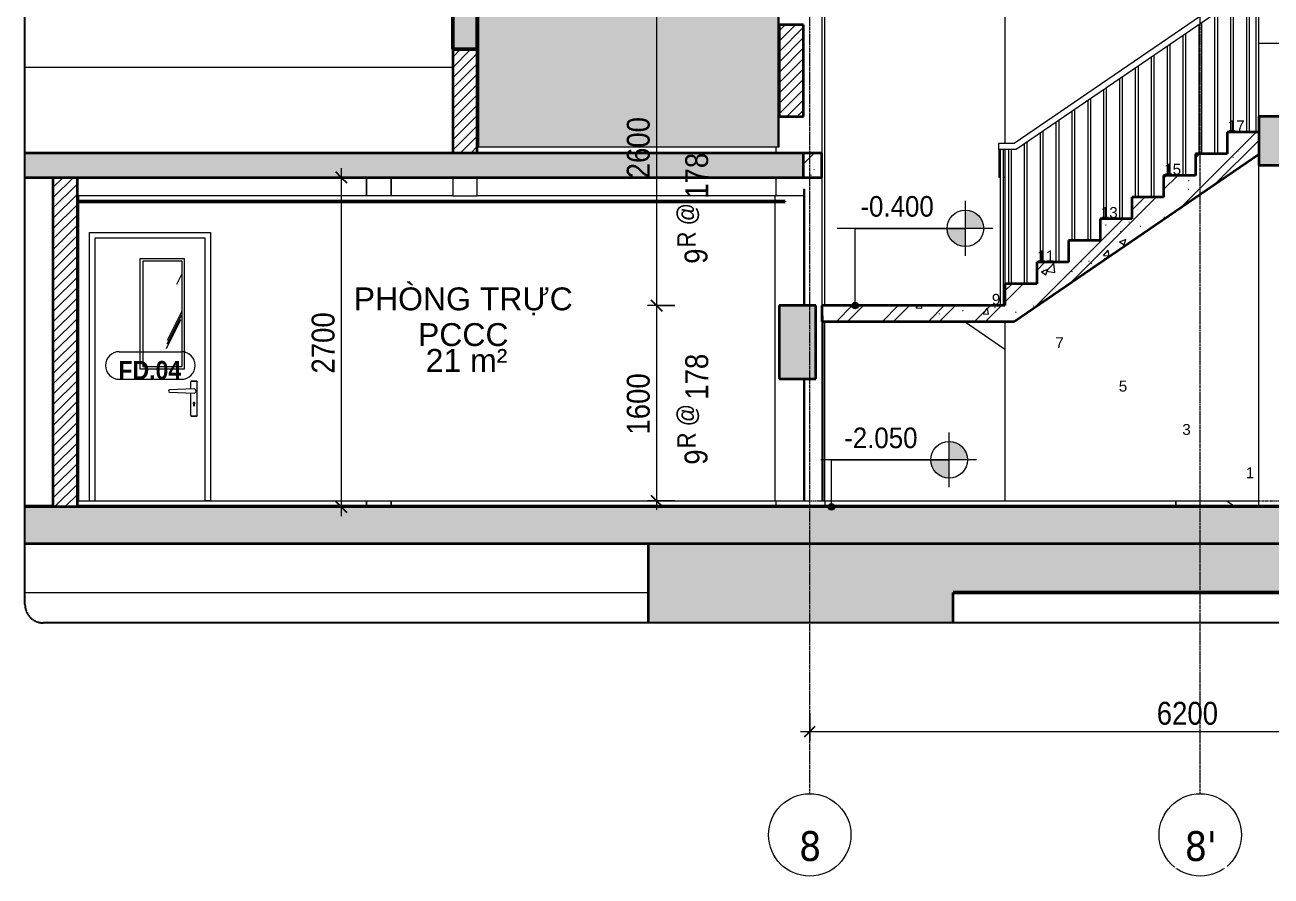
# Model space of a CAD drawing. Header units: millimetres. Extents: x 75584 to 159459, y -5075 to 34550.
# Drawn here: x 139713 to 149923, y -5075 to 1900 of the extents above; entities that cross this region are included whole.
import ezdxf

# ---------------------------------------------------------------- set-up
doc = ezdxf.new("R2010")
doc.units = ezdxf.units.MM
for name, pattern in [('Centre', [31.75, 6.35, -4.7625, 15.875, -4.7625]), ('Grid Line', [22.225, 12.7, -3.175, 3.175, -3.175]), ('Hidden', [7.14375, 4.7625, -2.38125])]:
    doc.linetypes.add(name, pattern=pattern)
for name, color, linetype, lineweight in [('0-3', 10, 'Continuous', 5), ('A-ANNO-DIMS', 211, 'Continuous', 9), ('A-ANNO-DIMS-75', 211, 'Continuous', 9), ('A-AREA-IDEN', 2, 'Continuous', 9), ('A-CLNG-2', 250, 'Continuous', 35), ('A-CLNG-PATT-2', 13, 'Continuous', 18), ('A-DETL-GENF', 92, 'Continuous', 18), ('A-DETL-GENF-2', 254, 'Continuous', 18), ('A-DETL-GENF-3', 92, 'Hidden', 25), ('A-DETL-MEDM', 33, 'Continuous', 35), ('A-DOOR', 31, 'Continuous', 18), ('A-DOOR-FRAM-1', 31, 'Continuous', 18), ('A-DOOR-IDEN', 31, 'Continuous', 9), ('A-FLOR-FNSH-2', 250, 'Continuous', 35), ('A-FLOR-HRAL', 11, 'Continuous', 18), ('A-FLOR-HRAL-4', 53, 'Continuous', 18), ('A-FLOR-LEVL-2', 51, 'Centre', 9), ('A-FLOR-PATT-1', 8, 'Continuous', 18), ('A-WALL', 113, 'Continuous', 18), ('A-WALL-2', 250, 'Continuous', 35), ('A-WALL-3', 71, 'Continuous', 35), ('A-WALL-FNSH-1', 7, 'Continuous', 18), ('A-WALL-FNSH-2', 254, 'Continuous', 18), ('A-WALL-PATT-1', 111, 'Continuous', 18), ('A-WALL-PATT-4', 111, 'Continuous', 5), ('G-ANNO-DIMS', 111, 'Continuous', 9), ('S-BEAM-1', 253, 'Continuous', 5), ('S-BEAM-2', 7, 'Continuous', 18), ('S-BEAM-3', 254, 'Continuous', 18), ('S-BEAM-4', 191, 'Continuous', 50), ('S-BEAM-5', 10, 'Continuous', 50), ('S-COLS', 52, 'Continuous', 18), ('S-COLS-4', 254, 'Continuous', 18), ('S-COLS-6', 7, 'Continuous', 18), ('S-FNDN-1', 253, 'Continuous', 5), ('S-FNDN-2', 250, 'Continuous', 35), ('S-GRID-1', 1, 'Grid Line', 9), ('S-GRID-IDEN', 1, 'Continuous', 9), ('S-STRS', 31, 'Continuous', 18), ('S-STRS-1', 8, 'Continuous', 18), ('S-STRS-2', 31, 'Continuous', 35), ('S-STRS-ANNO', 31, 'Continuous', 18), ('S-STRS-IDEN-1', 31, 'Continuous', 9)]:
    doc.layers.add(name, color=color, linetype=linetype, lineweight=lineweight)
doc.styles.add('Arial_2', font='arial.ttf', dxfattribs={"height": 89.295})
doc.styles.add('Arial_5', font='arial.ttf', dxfattribs={"width": 0.9, "height": 168.75})
doc.styles.add('Arial_6', font='arial.ttf', dxfattribs={"height": 187.5})
doc.styles.add('Arial_B_3', font='arialbd.ttf', dxfattribs={"width": 0.9, "height": 150})
doc.styles.add('Tahoma_B_2', font='tahomabd.ttf', dxfattribs={"height": 243.75})
doc.styles.add('UTM Avo_1', font='', dxfattribs={"width": 0.9, "height": 187.5})
doc.styles.add('UTM Avo_2', font='', dxfattribs={"width": 0.9, "height": 150})
doc.styles.add('UTM Avo_3', font='', dxfattribs={"width": 0.9, "height": 187.5})
doc.styles.get('UTM Avo_1').set_extended_font_data('UTM Avo')
doc.styles.get('UTM Avo_2').set_extended_font_data('UTM Avo')
doc.styles.get('UTM Avo_3').set_extended_font_data('UTM Avo')
doc.dimstyles.new('1_Dim_chi_tiet_2_5_2', dxfattribs={"dimscale": 304.8, "dimtxt": 187.368928, "dimasz": 0.295276, "dimexe": 0.246063, "dimexo": 0.0625, "dimgap": 0.024606, "dimtad": 1, "dimdec": 0, "dimrnd": 5, "dimzin": 0, "dimdsep": 46, "dimtxsty": 'UTM Avo_1', "dimblk1": 'OBLIQUE', "dimblk2": 'OBLIQUE', "dimsah": 1, "dimcen": 0.09, "dimdle": 0.246063, "dimazin": 0, "dimtfac": 1, "dimtdec": 4, "dimtix": 1, "dimtmove": 0, "dimatfit": 3, "dimfxl": 0.492126, "dimfxlon": 1, "dimtvp": 1, "dimtolj": 1, "dimtzin": 0, "dimarcsym": 2})
pattern_1 = [(50, (80625.07, 15725), (546.553, -47.817), [57.15, -628.65]), (355, (80625.07, 15725), (-105.728, 573.17), [45.72, -502.92]), (100.451, (80670.6, 15721), (440.828, 525.35), [48.57, -534.27]), (46.184, (80625.1, 15877.4), (813.237, -126.128), [85.725, -942.975]), (96.636, (80692.8, 15866.9), (712.207, 742.283), [72.855, -801.405]), (351.184, (80625.1, 15877.4), (712.215, 742.276), [68.58, -754.38]), (21, (80701.27, 15839.3), (454.843, -306.796), [57.15, -628.65]), (326, (80701.27, 15839.3), (185.406, 552.564), [45.72, -502.92]), (71.451, (80739.17, 15813.73), (640.251, 245.764), [48.57, -534.27]), (37.5, (80625.07, 15725), (9.2664, 253.665), [5.029, -491.795, 5.029, -505.511, -504.825]), (37.5, (80625.07, 15725), (9.2664, 253.665), [-1007.364, 5.029, -499.796]), (7.5, (80625.07, 15725), (200.4594, 300.5414), [5.029, -286.055, 5.029, -480.365, -192.405]), (7.5, (80625.07, 15725), (200.4594, 300.5414), [-776.478, 5.029, -187.376]), (327.5, (80455.14, 15725), (406.7728, -17.1864), [5.029, -185.471, 5.029, -589.331, -788.67]), (327.5, (80455.14, 15725), (406.7728, -17.1864), [-784.86, 5.029, -783.641]), (317.5, (80378.94, 15725), (444.388, 76.28), [5.029, -242.621, 5.029, -389.687, -560.07]), (317.5, (80378.94, 15725), (444.388, 76.28), [-642.366, 5.029, -555.041]), (45, (80625.07, 15725), (-188.5854, 188.5854), []), (45, (80625.07, 16010.75), (-188.5854, 188.5854), [])]
pattern_2 = [(50, (149415.25, 15725), (546.553, -47.817), [57.15, -628.65]), (355, (149415.25, 15725), (-105.728, 573.17), [45.72, -502.92]), (100.451, (149460.8, 15721), (440.828, 525.35), [48.57, -534.27]), (46.184, (149415.25, 15877.4), (813.237, -126.128), [85.725, -942.975]), (96.636, (149483, 15866.9), (712.207, 742.283), [72.855, -801.405]), (351.184, (149415.25, 15877.4), (712.215, 742.276), [68.58, -754.38]), (21, (149491.45, 15839.3), (454.843, -306.796), [57.15, -628.65]), (326, (149491.45, 15839.3), (185.406, 552.564), [45.72, -502.92]), (71.451, (149529.35, 15813.73), (640.251, 245.764), [48.57, -534.27]), (37.5, (149415.25, 15725), (9.2664, 253.665), [5.029, -491.795, 5.029, -505.511, -504.825]), (37.5, (149415.25, 15725), (9.2664, 253.665), [-1007.364, 5.029, -499.796]), (7.5, (149415.25, 15725), (200.4594, 300.5414), [5.029, -286.055, 5.029, -480.365, -192.405]), (7.5, (149415.25, 15725), (200.4594, 300.5414), [-776.478, 5.029, -187.376]), (327.5, (149245.32, 15725), (406.7728, -17.1864), [5.029, -185.471, 5.029, -589.331, -788.67]), (327.5, (149245.32, 15725), (406.7728, -17.1864), [-784.86, 5.029, -783.641]), (317.5, (149169.12, 15725), (444.388, 76.2803), [5.029, -242.621, 5.029, -389.687, -560.07]), (317.5, (149169.12, 15725), (444.388, 76.2803), [-642.366, 5.029, -555.041]), (45, (149415.25, 15725), (-188.5854, 188.5854), []), (45, (149415.25, 16010.75), (-188.5854, 188.5854), [])]
pattern_3 = [(45, (149415.25, 15725), (-42.4264, 42.4264), [])]
pattern_4 = [(50, (149415.25, 15725), (273.276, -23.909), [28.575, -314.325]), (355, (149415.25, 15725), (-52.8646, 286.585), [22.86, -251.46]), (100.451, (149438.02, 15723), (220.414, 262.6745), [24.285, -267.135]), (46.184, (149415.25, 15801.2), (406.6187, -63.0646), [42.862, -471.487]), (96.636, (149449.13, 15795.94), (356.104, 371.141), [36.428, -400.703]), (351.184, (149415.25, 15801.2), (356.1075, 371.138), [34.29, -377.19]), (21, (149453.35, 15782.15), (227.4212, -153.3982), [28.575, -314.325]), (326, (149453.35, 15782.15), (92.7027, 276.282), [22.86, -251.46]), (71.451, (149472.3, 15769.37), (320.1254, 122.8816), [24.285, -267.135]), (37.5, (149415.25, 15725), (4.6325, 126.8326), [2.515, -245.897, 2.515, -252.755, -252.412]), (37.5, (149415.25, 15725), (4.6325, 126.8326), [-503.682, 2.515, -249.898]), (7.5, (149415.25, 15725), (100.2292, 150.2711), [2.515, -143.027, 2.515, -240.182, -96.202]), (7.5, (149415.25, 15725), (100.2292, 150.2711), [-388.239, 2.515, -93.688]), (327.5, (149330.28, 15725), (203.38684, -8.5935), [2.515, -92.735, 2.515, -294.665, -394.335]), (327.5, (149330.28, 15725), (203.38684, -8.5935), [-392.43, 2.515, -391.82]), (317.5, (149292.18, 15725), (222.1944, 38.1398), [2.515, -121.31, 2.515, -194.843, -280.035]), (317.5, (149292.18, 15725), (222.1944, 38.1398), [-321.183, 2.515, -277.52]), (45, (149415.25, 15725), (-94.2927, 94.2927), []), (45, (149415.25, 15867.88), (-94.2927, 94.2927), [])]

# ---------------------------------------------------------------- blocks, each defined once
blk = doc.blocks.new('NCV_TKTC_KET CAU_rvt-6-TKCS_THANG BỘ TB3 - MẶT CẮT')
at = {"layer": 'A-FLOR-PATT-1'}
h = blk.add_hatch(dxfattribs=at)
h.set_pattern_fill('FP_13', color=256, style=0, pattern_type=2)
h.set_pattern_definition(pattern_1)
h.paths.add_polyline_path([(77453, 650), (77453, 850), (77303, 850), (77303, 650)])
h = blk.add_hatch(dxfattribs=at)
h.set_pattern_fill('FP_13', color=256, style=0, pattern_type=2)
h.set_pattern_definition(pattern_1)
h.paths.add_polyline_path([(77453, 650), (77453, 850), (77303, 850), (77303, 650)])
at = {"layer": 'S-BEAM-1'}
for points in [[(74628, 1700), (74628, 2100), (74428, 2100), (74428, 1700)], [(81245, -2750), (82303, -2750), (82303, -2350), (78528, -2350), (78528, -2750)]]:
    blk.add_hatch(color=256, dxfattribs=at).paths.add_polyline_path(points)
at = {"layer": 'S-FNDN-1'}
blk.add_hatch(color=256, dxfattribs=at).paths.add_polyline_path([(78456, -3000), (78528, -3000), (78528, -2350), (76028, -2350), (76028, -3000), (78302, -3000)])
at = {"layer": 'A-FLOR-FNSH-2'}
for p, q in [((77453, 850), (77303, 850)), ((77453, 650), (77453, 850)), ((77303, 650), (77453, 650))]:
    blk.add_line(p, q, dxfattribs=at)
at = {"layer": 'S-BEAM-2'}
for p, q in [((81033, 1750), (83353, 1750)), ((70923, -2750), (76028, -2750))]:
    blk.add_line(p, q, dxfattribs=at)
at = {"layer": 'S-BEAM-3'}
for p, q in [((74428, 1550), (70923, 1550)), ((74638, 1550), (74628, 1550))]:
    blk.add_line(p, q, dxfattribs=at)
at = {"layer": 'S-BEAM-4'}
for p, q in [((74428, 2100), (74428, 1700)), ((74628, 1700), (74628, 2100)), ((74428, 1700), (74628, 1700))]:
    blk.add_line(p, q, dxfattribs=at)
at = {"layer": 'S-BEAM-5'}
blk.add_line((78528, -2750), (82303, -2750), dxfattribs=at)
at = {"layer": 'S-COLS-4'}
blk.add_line((77078, 850), (77078, 900), dxfattribs=at)
at = {"layer": 'S-COLS-6'}
for p, q in [((77078, 500), (77078, 650)), ((77078, -2045), (77078, -2000)), ((77478, -2045), (77478, -2000))]:
    blk.add_line(p, q, dxfattribs=at)
at = {"layer": 'S-FNDN-2'}
for p, q in [((76028, -2350), (76028, -3000)), ((78528, -3000), (78528, -2750))]:
    blk.add_line(p, q, dxfattribs=at)
blk = doc.blocks.new('Railing - 25mm-1530900-TKCS_THANG BỘ TB3 - MẶT CẮT')
at = {"layer": 'A-FLOR-HRAL'}
for p, q in [((80930, 2169), (80930, 1022)), ((80955, 1022), (80955, 2186))]:
    blk.add_line(p, q, dxfattribs=at)
blk = doc.blocks.new('Railing - 25mm-1530902-TKCS_THANG BỘ TB3 - MẶT CẮT')
at = {"layer": 'A-FLOR-HRAL'}
for p, q in [((80800, 2080), (80800, 1022)), ((80825, 1022), (80825, 2097))]:
    blk.add_line(p, q, dxfattribs=at)
blk = doc.blocks.new('Railing - 25mm-1530898-TKCS_THANG BỘ TB3 - MẶT CẮT')
at = {"layer": 'A-FLOR-HRAL'}
for p, q in [((78980, 879), (78980, -222)), ((79005, -222), (79005, 879))]:
    blk.add_line(p, q, dxfattribs=at)
blk = doc.blocks.new('Railing - 25mm-1530890-TKCS_THANG BỘ TB3 - MẶT CẮT')
at = {"layer": 'A-FLOR-HRAL'}
for p, q in [((78915, -400), (78915, 879)), ((78940, -400), (78940, 879))]:
    blk.add_line(p, q, dxfattribs=at)
blk = doc.blocks.new('Railing - 25mm-1530887-TKCS_THANG BỘ TB3 - MẶT CẮT')
at = {"layer": 'A-FLOR-HRAL'}
for p, q in [((81008, 2222), (81008, 1022)), ((81033, 1150), (81033, 2239))]:
    blk.add_line(p, q, dxfattribs=at)
blk = doc.blocks.new('Railing - Railing-702120-TKCS_THANG BỘ TB3 - MẶT CẮT')
for name, p in [('Railing - 25mm-1530900-TKCS_THANG BỘ TB3 - MẶT CẮT', (0, 0)), ('Railing - 25mm-1530887-TKCS_THANG BỘ TB3 - MẶT CẮT', (0, 0)), ('Railing - 25mm-1530902-TKCS_THANG BỘ TB3 - MẶT CẮT', (0, 0)), ('Railing - 25mm-1530900-TKCS_THANG BỘ TB3 - MẶT CẮT', (-260, -178)), ('Railing - 25mm-1530902-TKCS_THANG BỘ TB3 - MẶT CẮT', (-260, -178)), ('Railing - 25mm-1530902-TKCS_THANG BỘ TB3 - MẶT CẮT', (-520, -356)), ('Railing - 25mm-1530900-TKCS_THANG BỘ TB3 - MẶT CẮT', (-520, -356)), ('Railing - 25mm-1530900-TKCS_THANG BỘ TB3 - MẶT CẮT', (-780, -533)), ('Railing - 25mm-1530902-TKCS_THANG BỘ TB3 - MẶT CẮT', (-780, -533)), ('Railing - 25mm-1530900-TKCS_THANG BỘ TB3 - MẶT CẮT', (-1040, -711)), ('Railing - 25mm-1530902-TKCS_THANG BỘ TB3 - MẶT CẮT', (-1040, -711)), ('Railing - 25mm-1530900-TKCS_THANG BỘ TB3 - MẶT CẮT', (-1300, -889)), ('Railing - 25mm-1530902-TKCS_THANG BỘ TB3 - MẶT CẮT', (-1300, -889)), ('Railing - 25mm-1530902-TKCS_THANG BỘ TB3 - MẶT CẮT', (-1560, -1067)), ('Railing - 25mm-1530900-TKCS_THANG BỘ TB3 - MẶT CẮT', (-1560, -1067)), ('Railing - 25mm-1530900-TKCS_THANG BỘ TB3 - MẶT CẮT', (-1820, -1244)), ('Railing - 25mm-1530890-TKCS_THANG BỘ TB3 - MẶT CẮT', (0, 0)), ('Railing - 25mm-1530898-TKCS_THANG BỘ TB3 - MẶT CẮT', (0, 0))]:
    blk.add_blockref(name, p)
blk = doc.blocks.new('Top Rail Type - Top Rail_Internal_-702148-TKCS_THANG BỘ TB3 - MẶT CẮT')
at = {"layer": 'A-FLOR-HRAL'}
for p, q in [((81033, 2300), (79027, 929)), ((81033, 2300), (81033, 2239)), ((81033, 2239), (79043, 879)), ((78902, 879), (78902, 929)), ((79027, 929), (78902, 929)), ((78902, 879), (78902, 650)), ((79043, 879), (78902, 879)), ((78952, 879), (78952, 650)), ((78915, 650), (78902, 650)), ((78952, 650), (78940, 650))]:
    blk.add_line(p, q, dxfattribs=at)
blk = doc.blocks.new('FD_04 - FD_04-900x2200mm-2435752-TKCS_THANG BỘ TB3 - MẶT CẮT')
at = {"layer": 'A-DOOR'}
h = blk.add_hatch(dxfattribs=at)
h.set_pattern_fill('FP_12', color=256, style=0, pattern_type=2)
h.set_pattern_definition([(63.435, (81520.2, 15777.17), (-0.0007, 762.0005), [266.23, -1437.652]), (63.435, (80758.2, 15777.17), (-0.0007, 762.0005), [266.23, -1437.652]), (63.435, (81884.97, 15924.4), (-0.0007, 762.0005), [266.23, -1437.652]), (63.435, (81122.97, 15924.4), (-0.0007, 762.0005), [266.23, -1437.652]), (63.435, (81829.76, 15872.4), (-0.0007, 762.0005), [266.23, -1437.652]), (63.435, (81067.76, 15872.4), (-0.0007, 762.0005), [266.23, -1437.652]), (63.435, (81773.5, 16170.03), (-0.0007, 762.0005), [129.4, -1574.482]), (63.435, (81011.5, 16170.03), (-0.0007, 762.0005), [129.4, -1574.482]), (63.435, (81736.68, 16123.98), (-0.0007, 762.0005), [266.23, -1437.652]), (63.435, (80974.68, 16123.98), (-0.0007, 762.0005), [266.23, -1437.652]), (63.435, (81743.17, 16157.04), (-0.0007, 762.0005), [266.23, -1437.652]), (63.435, (80981.17, 16157.04), (-0.0007, 762.0005), [266.23, -1437.652]), (63.435, (81435.74, 16011.97), (-0.0007, 762.0005), [266.23, -1437.652]), (63.435, (80673.74, 16011.97), (-0.0007, 762.0005), [266.23, -1437.652]), (63.435, (81442.24, 16050.94), (-0.0007, 762.0005), [266.23, -1437.652]), (63.435, (80680.24, 16050.94), (-0.0007, 762.0005), [266.23, -1437.652]), (63.435, (81444, 16079.04), (-0.0007, 762.0005), [266.23, -1437.652]), (63.435, (80682, 16079.04), (-0.0007, 762.0005), [266.23, -1437.652])])
h.paths.add_polyline_path([(71888, -900), (72208, -900), (72208, -35), (71888, -35), (71888, -580)])
for p, q in [((71868, -15), (72228, -15)), ((71868, -920), (71868, -15)), ((71888, -35), (71888, -900)), ((72208, -35), (71888, -35)), ((72208, -35), (72208, -900)), ((72228, -15), (72228, -920)), ((71888, -900), (72208, -900)), ((72228, -920), (71868, -920)), ((72328, -1020), (72288, -1020)), ((72288, -1020), (72328, -1020)), ((72308, -1083), (72107, -1090)), ((72107, -1110), (72308, -1118)), ((72280, -1028), (72280, -1084)), ((72280, -1116), (72280, -1297)), ((72335, -1298), (72335, -1028)), ((72304, -1205), (72304, -1219)), ((72307, -1203), (72307, -1197)), ((72308, -1197), (72308, -1203)), ((72311, -1219), (72311, -1205)), ((72288, -1305), (72328, -1305)), ((72328, -1305), (72288, -1305))]:
    blk.add_line(p, q, dxfattribs=at)
at = {"layer": 'A-DOOR', "flags": 128}
for points in [[(72288, -1020), (72287, -1020), (72287, -1020), (72287, -1020), (72286, -1020), (72286, -1020), (72286, -1020), (72285, -1020), (72285, -1020), (72285, -1020), (72285, -1021), (72284, -1021), (72284, -1021), (72284, -1021), (72284, -1021), (72283, -1021), (72283, -1021), (72283, -1022), (72283, -1022), (72282, -1022), (72282, -1022), (72282, -1022), (72282, -1023), (72282, -1023), (72281, -1023), (72281, -1023), (72281, -1024), (72281, -1024), (72281, -1024), (72281, -1025), (72281, -1025), (72280, -1025), (72280, -1025), (72280, -1026), (72280, -1026), (72280, -1026), (72280, -1027), (72280, -1027), (72280, -1027), (72280, -1027), (72280, -1028)], [(72335, -1028), (72335, -1027), (72335, -1027), (72335, -1027), (72335, -1026), (72335, -1026), (72335, -1026), (72335, -1025), (72335, -1025), (72335, -1025), (72334, -1025), (72334, -1024), (72334, -1024), (72334, -1024), (72334, -1024), (72334, -1023), (72334, -1023), (72333, -1023), (72333, -1023), (72333, -1022), (72333, -1022), (72333, -1022), (72332, -1022), (72332, -1022), (72332, -1021), (72332, -1021), (72331, -1021), (72331, -1021), (72331, -1021), (72331, -1021), (72330, -1021), (72330, -1020), (72330, -1020), (72329, -1020), (72329, -1020), (72329, -1020), (72329, -1020), (72328, -1020), (72328, -1020), (72328, -1020), (72328, -1020)], [(72280, -1297), (72280, -1298), (72280, -1298), (72280, -1298), (72280, -1299), (72280, -1299), (72280, -1299), (72280, -1300), (72280, -1300), (72281, -1300), (72281, -1300), (72281, -1301), (72281, -1301), (72281, -1301), (72281, -1301), (72281, -1302), (72282, -1302), (72282, -1302), (72282, -1302), (72282, -1303), (72282, -1303), (72283, -1303), (72283, -1303), (72283, -1303), (72283, -1304), (72284, -1304), (72284, -1304), (72284, -1304), (72284, -1304), (72285, -1304), (72285, -1304), (72285, -1305), (72285, -1305), (72286, -1305), (72286, -1305), (72286, -1305), (72287, -1305), (72287, -1305), (72287, -1305), (72288, -1305), (72288, -1305)], [(72328, -1305), (72328, -1305), (72328, -1305), (72328, -1305), (72329, -1305), (72329, -1305), (72329, -1305), (72330, -1305), (72330, -1305), (72330, -1305), (72330, -1304), (72331, -1304), (72331, -1304), (72331, -1304), (72332, -1304), (72332, -1304), (72332, -1304), (72332, -1303), (72333, -1303), (72333, -1303), (72333, -1303), (72333, -1303), (72333, -1302), (72334, -1302), (72334, -1302), (72334, -1302), (72334, -1301), (72334, -1301), (72334, -1301), (72334, -1300), (72335, -1300), (72335, -1300), (72335, -1300), (72335, -1299), (72335, -1299), (72335, -1299), (72335, -1298), (72335, -1298), (72335, -1298), (72335, -1298), (72335, -1298)]]:
    blk.add_lwpolyline(points, dxfattribs=at)
at = {"layer": 'A-DOOR'}
for centre, radius, start, end in [((72288, -1028), 7.5, 90, 180), ((72328, -1028), 7.5, 0, 90), ((72108, -1100), 10, 92.1456, 180), ((72108, -1100), 10, 180, 267.8544), ((72308, -1100), 17.5, 0, 90), ((72308, -1100), 17.5, 270, 360), ((72308, -1200), 6, 305.6853, 234.3147), ((72308, -1219), 3.5, 180, 0), ((72308, -1197), 0.7, 0, 180), ((72308, -1197), 0.7, 120, 150), ((72308, -1203), 0.7, 180, 0), ((72308, -1203), 0.7, 195, 255), ((72308, -1197), 0.7, 30, 60), ((72308, -1203), 0.7, 285, 345), ((72288, -1297), 7.52, 180, 270), ((72328, -1298), 7.5, 270, 0)]:
    blk.add_arc(centre, radius, start, end, dxfattribs=at)
at = {"layer": 'A-DOOR-FRAM-1'}
for p, q in [((71498, -2000), (71498, 155)), ((71498, 155), (72398, 155)), ((72398, -2000), (72398, 155)), ((71453, -2000), (71498, -2000)), ((72443, -2000), (72398, -2000))]:
    blk.add_line(p, q, dxfattribs=at)
blk = doc.blocks.new('BORDER VIEW - BORDER VIEW-3524950-TKCS_THANG BỘ TB3 - MẶT CẮT')
at = {"layer": 'A-DETL-GENF-3'}
for p, q in [((70923, -2850), (70923, 33992)), ((84365, -3000), (71073, -3000))]:
    blk.add_line(p, q, dxfattribs=at)
blk.add_arc((71073, -2850), 150, 180, 270, dxfattribs=at)
blk = doc.blocks.new('Grid - M_Grid Head - Circle-353313-TKCS_THANG BỘ TB3 - MẶT CẮT')
at = {"layer": 'S-GRID-IDEN'}
blk.add_circle((77352.564287, -4737.5), 337.5, dxfattribs=at)
blk = doc.blocks.new('DIMBLOCK165-TKCS_THANG BỘ TB3 - MẶT CẮT')
at = {"layer": 'A-ANNO-DIMS-75'}
for p, q in [((145038, 2200), (144813, 2200)), ((144888, 2200), (144888, -400)), ((144888, 2200), (145038, 2200)), ((145038, -400), (144813, -400)), ((144888, -400), (145038, -400))]:
    blk.add_line(p, q, dxfattribs=at)
at = {"layer": 'A-ANNO-DIMS-75', "lineweight": 25}
for p, q in [((144888, 2200), (144843, 2245)), ((144888, 2200), (144933, 2155)), ((144888, -400), (144843, -355)), ((144888, -400), (144933, -445))]:
    blk.add_line(p, q, dxfattribs=at)
at = {"layer": 'A-ANNO-DIMS-75', "color": 0, "insert": (144644, 643), "char_height": 187.5, "width": 616.24, "attachment_point": 1, "rotation": 90, "line_spacing_factor": 1.110334, "style": 'UTM Avo_1'}
blk.add_mtext('2600', dxfattribs=at)
blk = doc.blocks.new('_Oblique')
at = {"color": 0, "linetype": 'ByBlock', "lineweight": -2}
blk.add_line((-0.5, -0.5), (0.5, 0.5), dxfattribs=at)
blk = doc.blocks.new('DIMBLOCK166-TKCS_THANG BỘ TB3 - MẶT CẮT')
at = {"layer": 'A-ANNO-DIMS-75'}
for p, q in [((145038, -400), (144813, -400)), ((144888, -400), (144888, -2075)), ((144888, -400), (145038, -400)), ((145038, -2000), (144813, -2000)), ((144888, -2000), (145038, -2000))]:
    blk.add_line(p, q, dxfattribs=at)
at = {"layer": 'A-ANNO-DIMS-75', "lineweight": 25}
for p, q in [((144888, -400), (144843, -355)), ((144888, -400), (144933, -445)), ((144888, -2000), (144843, -1955)), ((144888, -2000), (144933, -2045))]:
    blk.add_line(p, q, dxfattribs=at)
at = {"layer": 'A-ANNO-DIMS-75', "color": 0, "insert": (144644, -1457), "char_height": 187.5, "width": 616.24, "attachment_point": 1, "rotation": 90, "line_spacing_factor": 1.110334, "style": 'UTM Avo_1'}
blk.add_mtext('1600', dxfattribs=at)
blk = doc.blocks.new('M_Stair Run Tag - Standard-143073-TKCS_THANG BỘ TB3 - MẶT CẮT')
at = {"layer": 'S-STRS-IDEN-1', "insert": (76267, -1388), "char_height": 150, "width": 705.37, "attachment_point": 2, "rotation": 90, "line_spacing_factor": 1.107334, "style": 'UTM Avo_2'}
blk.add_mtext('\\pt857.25,1714.5,2571.75,3429,4286.25,5143.5,6000.75,6858,7715.25,8572.5,9429.75,10287,11144.25,12001.5,12858.75,13716,14573.25,15430.5,16287.75,17145,18002.25,18859.5,19716.75,20574,21431.25,22288.5,23145.75,24003,24860.25,25717.5,26574.75,27432;R @', dxfattribs=at)
blk = doc.blocks.new('Spot Elevations - M_Spot Elevation - Target Filled-350595-TKCS_THANG BỘ TB3 - MẶT CẮT')
at = {"layer": 'G-ANNO-DIMS'}
h = blk.add_hatch(color=256, dxfattribs=at)
edge = h.paths.add_edge_path()
edge.add_line((78628, 233), (78778, 233))
edge.add_arc((78628, 233), 150, 0, 90)
edge.add_line((78628, 383), (78628, 233))
h = blk.add_hatch(color=256, dxfattribs=at)
edge = h.paths.add_edge_path()
edge.add_line((78628, 233), (78478, 233))
edge.add_arc((78628, 233), 150, 180, 270)
edge.add_line((78628, 83), (78628, 233))
for p, q in [((78628, 8), (78628, 458)), ((78853, 233), (77578, 233))]:
    blk.add_line(p, q, dxfattribs=at)
blk.add_circle((78628, 233), 150, dxfattribs=at)
blk = doc.blocks.new('DIMBLOCK179-TKCS_THANG BỘ TB3 - MẶT CẮT')
at = {"layer": 'A-ANNO-DIMS-75'}
for p, q in [((146143, -3741), (146143, -3966)), ((146143, -3891), (146143, -3741)), ((152343, -3741), (152343, -3966)), ((152343, -3891), (152343, -3741)), ((146068, -3891), (152418, -3891))]:
    blk.add_line(p, q, dxfattribs=at)
at = {"layer": 'A-ANNO-DIMS-75', "lineweight": 25}
for p, q in [((146143, -3891), (146188, -3846)), ((152343, -3891), (152388, -3846)), ((146143, -3891), (146098, -3936)), ((152343, -3891), (152298, -3936))]:
    blk.add_line(p, q, dxfattribs=at)
at = {"layer": 'A-ANNO-DIMS-75', "color": 0, "insert": (148986, -3647), "char_height": 187.5, "width": 616.24, "attachment_point": 1, "line_spacing_factor": 1.110334, "style": 'UTM Avo_1'}
blk.add_mtext('6200', dxfattribs=at)
blk = doc.blocks.new('STN_Door Tag - STN_Door Tag-1788670-TKCS_THANG BỘ TB3 - MẶT CẮT')
at = {"layer": 'A-DOOR-IDEN'}
for p, q in [((82430, 3422), (82940, 3422)), ((82430, 3196), (82940, 3196))]:
    blk.add_line(p, q, dxfattribs=at)
for centre, start, end in [((82430, 3309), 90, 270), ((82940, 3309), 270, 90)]:
    blk.add_arc(centre, 113, start, end, dxfattribs=at)
blk = doc.blocks.new('DIMBLOCK180-TKCS_THANG BỘ TB3 - MẶT CẮT')
at = {"layer": 'A-ANNO-DIMS-75'}
for p, q in [((142305, 725), (142305, -2125)), ((142455, 650), (142230, 650)), ((142305, 650), (142455, 650)), ((142455, -2050), (142230, -2050)), ((142305, -2050), (142455, -2050))]:
    blk.add_line(p, q, dxfattribs=at)
at = {"layer": 'A-ANNO-DIMS-75', "lineweight": 25}
for p, q in [((142305, 650), (142260, 695)), ((142305, 650), (142350, 605)), ((142305, -2050), (142260, -2005)), ((142305, -2050), (142350, -2095))]:
    blk.add_line(p, q, dxfattribs=at)
at = {"layer": 'A-ANNO-DIMS-75', "color": 0, "insert": (142062, -957), "char_height": 187.5, "width": 616.24, "attachment_point": 1, "rotation": 90, "line_spacing_factor": 1.110334, "style": 'UTM Avo_1'}
blk.add_mtext('2700', dxfattribs=at)

msp = doc.modelspace()

# ---------------------------------------------------------------- hatches: boundary and pattern name
at = {"layer": 'A-CLNG-PATT-2'}
h = msp.add_hatch(dxfattribs=at)
h.set_pattern_fill('FP_15', color=256, style=0, pattern_type=2)
h.set_pattern_definition([(0, (149415.25, 15725), (609.6, 152.4), [25.146, -432.054, 25.146, -432.054, -2438.4]), (0, (149415.25, 15725), (609.6, 152.4), [-914.4, 25.146, -889.254, 25.146, -432.054, -1066.8]), (0, (149415.25, 15725), (609.6, 152.4), [-2286, 25.146, -279.654, 25.146, -736.854]), (120, (149643.85, 15801.2), (-436.7823, 451.7291), [25.146, -432.054, 25.146, -432.054, -2438.4]), (120, (149643.85, 15801.2), (-436.7823, 451.7291), [-914.4, 25.146, -889.254, 25.146, -432.054, -1066.8]), (120, (149643.85, 15801.2), (-436.7823, 451.7291), [-2286, 25.146, -279.654, 25.146, -736.854]), (240, (149720.05, 16106), (-172.8177, -604.1291), [25.146, -432.054, 25.146, -432.054, -2438.4]), (240, (149720.05, 16106), (-172.8177, -604.1291), [-914.4, 25.146, -889.254, 25.146, -432.054, -1066.8]), (240, (149720.05, 16106), (-172.8177, -604.1291), [-2286, 25.146, -279.654, 25.146, -736.854])])
h.paths.add_polyline_path([(143042.2, 450), (145942.8, 450), (145942.8, 455), (140142.7, 455), (140142.7, 450), (141294, 450)])
at = {"layer": 'A-DETL-GENF-2'}
h = msp.add_hatch(dxfattribs=at)
h.set_pattern_fill('FP_13', color=256, style=0, pattern_type=2)
h.set_pattern_definition(pattern_2)
h.paths.add_polyline_path([(150035.1, -2350), (152947.4, -2350), (152947.4, -2050), (139712.7, -2050), (139712.7, -2350), (146538.7, -2350)])
h.paths.add_polyline_path([(145892.7, -1000), (146192.7, -1000), (146192.7, -400), (145892.7, -400)])
h.paths.add_polyline_path([(152517.7, 550), (152517.7, 1150), (149822.7, 1150), (149822.7, 750), (150022.7, 750), (150022.7, 980), (152217.7, 980), (152217.7, 550)])
h.paths.add_polyline_path([(140419.9, 650), (146092.7, 650), (146092.7, 850), (139712.7, 850), (139712.7, 650)])
h.paths.add_polyline_path([(145892.7, 3300), (146192.7, 3300), (146192.7, 3900), (145892.7, 3900), (145892.7, 3315.8)])
h.paths.add_polyline_path([(152217.7, 4950), (152517.7, 4950), (152517.7, 5550), (150082.7, 5550), (150082.7, 5150), (150282.7, 5150), (150282.7, 5380), (152217.7, 5380), (152217.7, 5138.2)])
h.paths.add_polyline_path([(146092.7, 5380), (146092.7, 5550), (145892.7, 5550), (145892.7, 5380)])
h.paths.add_polyline_path([(146192.7, 6700), (146192.7, 7300), (145892.7, 7300), (145892.7, 6700)])
h.paths.add_polyline_path([(152217.7, 8350), (152517.7, 8350), (152517.7, 8950), (150082.7, 8950), (150082.7, 8550), (150282.7, 8550), (150282.7, 8780), (152217.7, 8780)])
h.paths.add_polyline_path([(145892.7, 8780), (146092.7, 8780), (146092.7, 8950), (145892.7, 8950)])
h.paths.add_polyline_path([(145892.7, 10100), (146192.7, 10100), (146192.7, 10700), (145892.7, 10700), (145892.7, 10605.5)])
h.paths.add_polyline_path([(152220.4, 11750), (152517.7, 11750), (152517.7, 12350), (150082.7, 12350), (150082.7, 11950), (150282.7, 11950), (150282.7, 12180), (152217.7, 12180), (152217.7, 11750)])
h.paths.add_polyline_path([(145892.7, 12180), (146092.7, 12180), (146092.7, 12350), (145892.7, 12350)])
h.paths.add_polyline_path([(145892.7, 13500), (146192.7, 13500), (146192.7, 14100), (145892.7, 14100)])
h.paths.add_polyline_path([(152217.7, 15150), (152517.7, 15150), (152517.7, 15750), (150082.7, 15750), (150082.7, 15350), (150282.7, 15350), (150282.7, 15580), (152217.7, 15580), (152217.7, 15465.3)])
h.paths.add_polyline_path([(146092.7, 15580), (146092.7, 15750), (145892.7, 15750), (145892.7, 15580)])
h.paths.add_polyline_path([(145892.7, 16900), (146192.7, 16900), (146192.7, 17500), (145892.7, 17500)])
h.paths.add_polyline_path([(152517.7, 18550), (152517.7, 19150), (150082.7, 19150), (150082.7, 18750), (150282.7, 18750), (150282.7, 18980), (152217.7, 18980), (152217.7, 18550)])
h.paths.add_polyline_path([(145892.7, 18980), (146092.7, 18980), (146092.7, 19150), (145892.7, 19150), (145892.7, 19110.2)])
h.paths.add_polyline_path([(146192.7, 20300), (146192.7, 20900), (145892.7, 20900), (145892.7, 20300)])
h.paths.add_polyline_path([(152517.7, 21950), (152517.7, 22550), (150082.7, 22550), (150082.7, 22150), (150282.7, 22150), (150282.7, 22380), (152217.7, 22380), (152217.7, 21950)])
h.paths.add_polyline_path([(146092.7, 22380), (146092.7, 22550), (145892.7, 22550), (145892.7, 22380)])
h.paths.add_polyline_path([(146192.7, 23700), (146192.7, 24300), (145892.7, 24300), (145892.7, 23700)])
h.paths.add_polyline_path([(152217.7, 25350), (152517.7, 25350), (152517.7, 25950), (150082.7, 25950), (150082.7, 25550), (150282.7, 25550), (150282.7, 25780), (152217.7, 25780)])
h.paths.add_polyline_path([(146092.7, 25780), (146092.7, 25950), (145892.7, 25950), (145892.7, 25780)])
h.paths.add_polyline_path([(145892.7, 27020), (146192.7, 27020), (146192.7, 27620), (145892.7, 27620), (145892.7, 27614.9)])
h.paths.add_polyline_path([(152517.7, 28750), (152517.7, 29550), (150342.7, 29550), (150342.7, 29150), (150542.7, 29150), (150542.7, 29350), (152217.7, 29350), (152217.7, 28750)])
h.paths.add_polyline_path([(146032.7, 29350), (146242.7, 29350), (146242.7, 29550), (146092.7, 29550), (146092.7, 29650), (145892.7, 29650), (145892.7, 29350)])
h.paths.add_polyline_path([(152167.7, 32600), (152467.7, 32600), (152467.7, 33000), (153167.7, 33000), (153167.7, 33200), (145242.7, 33200), (145242.7, 33000), (146042.7, 33000), (146042.7, 32700), (146242.7, 32700), (146242.7, 33000), (152167.7, 33000)])
at = {"layer": 'A-FLOR-PATT-1'}
h = msp.add_hatch(dxfattribs=at)
h.set_pattern_fill('FP_21', color=256, style=0, pattern_type=2)
h.set_pattern_definition(pattern_4)
h.paths.add_polyline_path([(139942.7, -2050), (139942.7, -2045), (139712.7, -2045.6), (139712.7, -2050)])
h = msp.add_hatch(dxfattribs=at)
h.set_pattern_fill('FP_21', color=256, style=0, pattern_type=2)
h.set_pattern_definition(pattern_4)
h.paths.add_polyline_path([(151783.3, -2050), (152217.7, -2050), (152217.7, -2045), (140142.7, -2045), (140142.7, -2050), (150035.1, -2050)])
at = {"layer": 'A-WALL-PATT-1'}
h = msp.add_hatch(dxfattribs=at)
h.set_pattern_fill('FP_11', color=256, style=0, pattern_type=2)
h.set_pattern_definition(pattern_3)
h.paths.add_polyline_path([(146092.7, 1150), (146092.7, 1900), (145892.7, 1900), (145892.7, 1150)])
h = msp.add_hatch(dxfattribs=at)
h.set_pattern_fill('FP_11', color=256, style=0, pattern_type=2)
h.set_pattern_definition(pattern_3)
h.paths.add_polyline_path([(143417.7, 850), (143417.7, 1700), (143217.7, 1700), (143217.7, 850)])
h = msp.add_hatch(dxfattribs=at)
h.set_pattern_fill('FP_11', color=256, style=0, pattern_type=2)
h.set_pattern_definition(pattern_3)
h.paths.add_polyline_path([(140142.7, -2050), (140142.7, 650), (139942.7, 650), (139942.7, -2050)])
at = {"layer": 'A-WALL-PATT-4'}
h = msp.add_hatch(color=256, dxfattribs=at)
h.paths.add_polyline_path([(143427.8, 900), (145882.7, 900), (145882.7, 1990), (143427.8, 1990)])
h.paths.add_polyline_path([(145882.7, 2000), (145882.7, 2200), (143427.8, 2200), (143427.8, 2000), (144790.5, 2000)])
at = {"layer": 'G-ANNO-DIMS'}
h = msp.add_hatch(color=256, dxfattribs=at)
edge = h.paths.add_edge_path()
edge.add_arc((146514.4, -400), 26.2, 0, 360)
h = msp.add_hatch(color=256, dxfattribs=at)
edge = h.paths.add_edge_path()
edge.add_arc((146321.7, -2050), 26.2, 0, 360)
at = {"layer": 'S-STRS-1'}
h = msp.add_hatch(dxfattribs=at)
h.set_pattern_fill('FP_13', color=256, style=0, pattern_type=2)
h.set_pattern_definition(pattern_2)
h.paths.add_polyline_path([(147742.7, -530), (147818.4, -530), (149822.7, 840.5), (149822.7, 1022.2), (149562.7, 1022.2), (149562.7, 844.4), (149302.7, 844.4), (149302.7, 666.7), (149042.7, 666.7), (149042.7, 488.9), (148782.7, 488.9), (148782.7, 311.1), (148522.7, 311.1), (148522.7, 133.3), (148262.7, 133.3), (148262.7, -44.4), (148002.7, -44.4), (148002.7, -222.2), (147742.7, -222.2)])
h = msp.add_hatch(dxfattribs=at)
h.set_pattern_fill('FP_13', color=256, style=0, pattern_type=2)
h.set_pattern_definition(pattern_2)
h.paths.add_polyline_path([(147742.7, -530), (147818.4, -530), (149822.7, 840.5), (149822.7, 1022.2), (149562.7, 1022.2), (149562.7, 844.4), (149302.7, 844.4), (149302.7, 666.7), (149042.7, 666.7), (149042.7, 488.9), (148782.7, 488.9), (148782.7, 311.1), (148522.7, 311.1), (148522.7, 133.3), (148262.7, 133.3), (148262.7, -44.4), (148002.7, -44.4), (148002.7, -222.2), (147742.7, -222.2)])
h = msp.add_hatch(dxfattribs=at)
h.set_pattern_fill('FP_13', color=256, style=0, pattern_type=2)
h.set_pattern_definition(pattern_2)
h.paths.add_polyline_path([(146242.7, -530), (147742.7, -530), (147742.7, -400), (146242.7, -400)])
h = msp.add_hatch(dxfattribs=at)
h.set_pattern_fill('FP_13', color=256, style=0, pattern_type=2)
h.set_pattern_definition(pattern_2)
h.paths.add_polyline_path([(146242.7, -530), (147742.7, -530), (147742.7, -400), (146242.7, -400)])

# ---------------------------------------------------------------- linework, layer by layer
at = {"layer": 'A-CLNG-2'}
for p, q in [((145942.8, 455), (140142.7, 455)), ((140142.7, 450), (145942.8, 450)), ((145942.8, 450), (145942.8, 455))]:
    msp.add_line(p, q, dxfattribs=at)
at = {"layer": 'A-DETL-MEDM'}
for p, q in [((152517.7, 1150), (149822.7, 1150)), ((149822.7, 1150), (149822.7, 750)), ((145882.7, 850), (139712.7, 850)), ((146092.7, 850), (145882.7, 850)), ((146092.7, 650), (146092.7, 850)), ((149822.7, 750), (150022.7, 750)), ((139712.7, 650), (146092.7, 650)), ((146192.7, -400), (145892.7, -400)), ((145892.7, -400), (145892.7, -1000)), ((146192.7, -1000), (146192.7, -400)), ((145892.7, -1000), (146192.7, -1000)), ((152947.4, -2050), (139712.7, -2050)), ((139712.7, -2350), (152947.4, -2350))]:
    msp.add_line(p, q, dxfattribs=at)
at = {"layer": 'A-FLOR-FNSH-2'}
for p, q in [((139942.7, -2045), (139712.7, -2045)), ((139942.7, -2050), (139942.7, -2045)), ((152217.7, -2045), (140142.7, -2045)), ((140142.7, -2045), (140142.7, -2050))]:
    msp.add_line(p, q, dxfattribs=at)
at = {"layer": 'A-FLOR-LEVL-2'}
msp.add_line((144186.2, -2000), (155449.8, -2000), dxfattribs=at)
at = {"layer": 'A-WALL'}
for p, q in [((143427.8, 3290), (143427.8, 900)), ((146242.7, 2000), (146242.7, 850)), ((146267.7, -400), (146267.7, 2000)), ((147742.7, 2000), (147742.7, 928.8)), ((143427.8, 900), (145882.7, 900)), ((147742.7, 878.8), (147742.7, -222.2)), ((149822.7, -2000), (149822.7, 750)), ((142512.7, 500), (142512.7, 650)), ((142712.7, 650), (142712.7, 500)), ((146242.7, 650), (146242.7, -400)), ((143217.7, 500), (140152.7, 500)), ((140152.7, 500), (140152.7, 455)), ((140152.7, 450), (140152.7, -2000)), ((146092.7, 500), (143417.7, 500)), ((145857.7, 500), (145857.7, 455)), ((145857.7, 450), (145857.7, -2000)), ((140242.7, -2000), (140242.7, 200)), ((140242.7, 200), (141232.7, 200)), ((141232.7, 200), (141232.7, -2000)), ((146267.7, -2000), (146267.7, -530)), ((147742.7, -530), (147742.7, -2000)), ((140152.7, -2000), (146092.7, -2000)), ((142512.7, -2045), (142512.7, -2000)), ((142712.7, -2000), (142712.7, -2045)), ((146252.7, -2000), (149822.7, -2000)), ((149142.7, -2045), (149142.7, -2000))]:
    msp.add_line(p, q, dxfattribs=at)
at = {"layer": 'A-WALL-2'}
for p, q in [((146092.7, 1900), (145892.7, 1900)), ((145892.7, 1900), (145892.7, 1150)), ((146092.7, 1150), (146092.7, 1900)), ((145892.7, 1150), (146092.7, 1150)), ((139942.7, 650), (139942.7, -2045)), ((140142.7, -2045), (140142.7, 650))]:
    msp.add_line(p, q, dxfattribs=at)
at = {"layer": 'A-WALL-3'}
for p, q in [((143417.7, 1700), (143217.7, 1700)), ((143217.7, 1700), (143217.7, 850)), ((143417.7, 850), (143417.7, 1700))]:
    msp.add_line(p, q, dxfattribs=at)
at = {"layer": 'A-WALL-FNSH-1'}
for p, q in [((145892.7, 900), (145892.7, 2150)), ((145882.7, 900), (145892.7, 900)), ((146102.7, 550), (146092.7, 550)), ((146092.7, 550), (146092.7, -400)), ((146102.7, -400), (146102.7, 550)), ((146242.7, -483.1), (146242.7, -2000)), ((146252.7, -483.1), (146242.7, -483.1)), ((146252.7, -2000), (146252.7, -483.1)), ((146092.7, -1000), (146092.7, -2000)), ((146102.7, -2000), (146102.7, -1000)), ((146092.7, -2000), (146102.7, -2000)), ((146242.7, -2000), (146252.7, -2000))]:
    msp.add_line(p, q, dxfattribs=at)
at = {"layer": 'A-WALL-FNSH-2'}
msp.add_line((145882.7, 1990), (145882.7, 900), dxfattribs=at)
at = {"layer": 'G-ANNO-DIMS'}
for p, q in [((146514.4, 232.8), (147418.1, 232.8)), ((146514.4, -400), (146514.4, 232.8)), ((146321.7, -1664), (147285, -1664)), ((146321.7, -2050), (146321.7, -1664))]:
    msp.add_line(p, q, dxfattribs=at)
for centre in [(146514.4, -400), (146321.7, -2050)]:
    msp.add_circle(centre, 26.2, dxfattribs=at)
at = {"layer": 'S-COLS'}
for p, q in [((142512.7, 650), (142512.7, 500)), ((142712.7, 500), (142712.7, 650)), ((143217.7, 650), (143217.7, 500)), ((143417.7, 500), (143417.7, 650)), ((143217.7, 500), (143417.7, 500)), ((142512.7, -2000), (142512.7, -2045)), ((142712.7, -2045), (142712.7, -2000)), ((149142.7, -2000), (149142.7, -2045)), ((149342.7, -2045), (149342.7, -2000))]:
    msp.add_line(p, q, dxfattribs=at)
at = {"layer": 'S-GRID-1'}
for p, q in [((146142.7, -2525), (146142.7, 32410.9)), ((149342.7, -2525), (149342.7, 32410.9)), ((146142.7, -4400), (146142.7, -2525)), ((149342.7, -4400), (149342.7, -2525))]:
    msp.add_line(p, q, dxfattribs=at)
at = {"layer": 'S-STRS'}
for p, q in [((147742.7, -759.5), (147407.1, -530)), ((149557, -2000), (149562.7, -2003.9)), ((149562.7, -2003.9), (149622.8, -2045)), ((149822.7, -2045), (149822.7, -2000))]:
    msp.add_line(p, q, dxfattribs=at)
at = {"layer": 'S-STRS-2'}
for p, q in [((149822.7, 1022.2), (149562.7, 1022.2)), ((149562.7, 1022.2), (149562.7, 844.4)), ((147818.4, -530), (149822.7, 840.5)), ((149562.7, 844.4), (149302.7, 844.4)), ((149302.7, 844.4), (149302.7, 666.7)), ((149302.7, 666.7), (149042.7, 666.7)), ((149042.7, 666.7), (149042.7, 488.9)), ((149042.7, 488.9), (148782.7, 488.9)), ((148782.7, 488.9), (148782.7, 311.1)), ((148782.7, 311.1), (148522.7, 311.1)), ((148522.7, 311.1), (148522.7, 133.3)), ((148522.7, 133.3), (148262.7, 133.3)), ((148262.7, 133.3), (148262.7, -44.4)), ((148262.7, -44.4), (148002.7, -44.4)), ((148002.7, -44.4), (148002.7, -222.2)), ((148002.7, -222.2), (147742.7, -222.2)), ((147742.7, -222.2), (147742.7, -400)), ((147742.7, -400), (146242.7, -400)), ((146242.7, -400), (146242.7, -530)), ((146242.7, -530), (147742.7, -530)), ((147742.7, -530), (147818.4, -530))]:
    msp.add_line(p, q, dxfattribs=at)

# ---------------------------------------------------------------- block references
at = {"layer": '0-3'}
msp.add_blockref('NCV_TKTC_KET CAU_rvt-6-TKCS_THANG BỘ TB3 - MẶT CẮT', (68790.2, 0), dxfattribs=at)
at = {"layer": 'A-DETL-GENF'}
msp.add_blockref('BORDER VIEW - BORDER VIEW-3524950-TKCS_THANG BỘ TB3 - MẶT CẮT', (68790.2, 0), dxfattribs=at)
at = {"layer": 'A-DOOR'}
msp.add_blockref('FD_04 - FD_04-900x2200mm-2435752-TKCS_THANG BỘ TB3 - MẶT CẮT', (68790.2, 0), dxfattribs=at)
at = {"layer": 'A-DOOR-IDEN'}
msp.add_blockref('STN_Door Tag - STN_Door Tag-1788670-TKCS_THANG BỘ TB3 - MẶT CẮT', (58055.2, -4200), dxfattribs=at)
at = {"layer": 'A-FLOR-HRAL'}
msp.add_blockref('Top Rail Type - Top Rail_Internal_-702148-TKCS_THANG BỘ TB3 - MẶT CẮT', (68790.2, 0), dxfattribs=at)
at = {"layer": 'A-FLOR-HRAL-4'}
msp.add_blockref('Railing - Railing-702120-TKCS_THANG BỘ TB3 - MẶT CẮT', (68790.2, 0), dxfattribs=at)
at = {"layer": 'G-ANNO-DIMS'}
for p in [(68790.2, 0), (68657, -1896.8)]:
    msp.add_blockref('Spot Elevations - M_Spot Elevation - Target Filled-350595-TKCS_THANG BỘ TB3 - MẶT CẮT', p, dxfattribs=at)
at = {"layer": 'S-GRID-IDEN'}
for p in [(68790.2, 0), (71990.2, 0)]:
    msp.add_blockref('Grid - M_Grid Head - Circle-353313-TKCS_THANG BỘ TB3 - MẶT CẮT', p, dxfattribs=at)
at = {"layer": 'S-STRS-IDEN-1'}
for p in [(68790.2, 1646.6), (68790.2, 0)]:
    msp.add_blockref('M_Stair Run Tag - Standard-143073-TKCS_THANG BỘ TB3 - MẶT CẮT', p, dxfattribs=at)

# ---------------------------------------------------------------- texts
at = {"layer": 'A-AREA-IDEN', "char_height": 187.5, "line_spacing_factor": 0.936439, "style": 'Arial_6'}
for s, insert, width, attachment_point in [('\\pt3.75,7.5,11.25,15,18.75,22.5,26.25,30,33.75,37.5,41.25,45,48.75,52.5,56.25,60,63.75,67.5,71.25,75,78.75,82.5,86.25,90,93.75,97.5,101.25,105,108.75,112.5,116.25,120;PHÒNG TRỰC\\PPCCC', (143304.1, -734.1), 1800.75, 8), ('\\pt3.75,7.5,11.25,15,18.75,22.5,26.25,30,33.75,37.5,41.25,45,48.75,52.5,56.25,60,63.75,67.5,71.25,75,78.75,82.5,86.25,90,93.75,97.5,101.25,105,108.75,112.5,116.25,120;21 m²', (143330.9, -849.3), 679.5, 5)]:
    msp.add_mtext(s, dxfattribs=dict(at, insert=insert, width=width, attachment_point=attachment_point))
at = {"layer": 'A-DOOR-IDEN', "insert": (140736.2, -929.9), "char_height": 150, "width": 527.175, "attachment_point": 5, "line_spacing_factor": 0.936439, "style": 'Arial_B_3'}
msp.add_mtext('\\pt3.375,6.75,10.125,13.5,16.875,20.25,23.625,27,30.375,33.75,37.125,40.5,43.875,47.25,50.625,54,57.375,60.75,64.125,67.5,70.875,74.25,77.625,81,84.375,87.75,91.125,94.5,97.875,101.25,104.625,108;FD.04', dxfattribs=at)
at = {"layer": 'G-ANNO-DIMS', "char_height": 168.75, "width": 714.827, "attachment_point": 1, "line_spacing_factor": 0.941778, "style": 'Arial_5'}
for s, insert in [('-0.400', (146557.8, 497.4)), ('-2.050', (146424.6, -1399.5))]:
    msp.add_mtext(s, dxfattribs=dict(at, insert=insert))
at = {"layer": 'S-STRS-ANNO', "char_height": 89.3, "attachment_point": 1, "line_spacing_factor": 0.941778, "style": 'Arial_2'}
for s, insert, width in [('17', (149567.4, 1118.2), 164.828), ('15', (149047.4, 762.7), 164.828), ('13', (148527.4, 407.1), 164.828), ('11', (148007.4, 51.6), 164.828), ('9', (147635, -304), 82.414), ('7', (148155, -659.5), 82.414), ('5', (148675, -1015.1), 82.414), ('3', (149195, -1370.6), 82.414), ('1', (149715, -1726.2), 82.414)]:
    msp.add_mtext(s, dxfattribs=dict(at, insert=insert, width=width))
at = {"layer": 'S-STRS-IDEN-1', "char_height": 187.5, "rotation": 90, "line_spacing_factor": 1.107334, "style": 'UTM Avo_3'}
for s, insert, width, attachment_point in [('\\pt857.25,1714.5,2571.75,3429,4286.25,5143.5,6000.75,6858,7715.25,8572.5,9429.75,10287,11144.25,12001.5,12858.75,13716,14573.25,15430.5,16287.75,17145,18002.25,18859.5,19716.75,20574,21431.25,22288.5,23145.75,24003,24860.25,25717.5,26574.75,27432;178', (145218.3, 475.2), 379.35, 4), ('\\pt857.25,1714.5,2571.75,3429,4286.25,5143.5,6000.75,6858,7715.25,8572.5,9429.75,10287,11144.25,12001.5,12858.75,13716,14573.25,15430.5,16287.75,17145,18002.25,18859.5,19716.75,20574,21431.25,22288.5,23145.75,24003,24860.25,25717.5,26574.75,27432;9', (145212.4, 67.7), 124.875, 6), ('\\pt857.25,1714.5,2571.75,3429,4286.25,5143.5,6000.75,6858,7715.25,8572.5,9429.75,10287,11144.25,12001.5,12858.75,13716,14573.25,15430.5,16287.75,17145,18002.25,18859.5,19716.75,20574,21431.25,22288.5,23145.75,24003,24860.25,25717.5,26574.75,27432;178', (145218.3, -1171.4), 379.35, 4), ('\\pt857.25,1714.5,2571.75,3429,4286.25,5143.5,6000.75,6858,7715.25,8572.5,9429.75,10287,11144.25,12001.5,12858.75,13716,14573.25,15430.5,16287.75,17145,18002.25,18859.5,19716.75,20574,21431.25,22288.5,23145.75,24003,24860.25,25717.5,26574.75,27432;9', (145212.4, -1578.8), 124.875, 6)]:
    msp.add_mtext(s, dxfattribs=dict(at, insert=insert, width=width, attachment_point=attachment_point))

# ---------------------------------------------------------------- dimensions: what is measured, and where the dimension line sits
at = {"layer": 'A-ANNO-DIMS'}
for base, p1, p2, override, picture, middle in [((144887.7, -400), (145037.7, 2200), (145037.7, -400), {"dimpost": '<>', "dimfxl": 2600}, 'DIMBLOCK165-TKCS_THANG BỘ TB3 - MẶT CẮT', (144783.2, 900)), ((142305.5, -2050), (142455.5, 650), (142455.5, -2050), {"dimpost": '<>', "dimfxl": 2700}, 'DIMBLOCK180-TKCS_THANG BỘ TB3 - MẶT CẮT', (142200.9, -700)), ((144887.7, -2000), (145037.7, -400), (145037.7, -2000), {"dimpost": '<>', "dimfxl": 1600}, 'DIMBLOCK166-TKCS_THANG BỘ TB3 - MẶT CẮT', (144783.2, -1200))]:
    dim = msp.add_linear_dim(base=base, p1=p1, p2=p2, angle=90, dimstyle='1_Dim_chi_tiet_2_5_2', override=override, dxfattribs=at)
    dim.commit()
    dim.dimension.update_dxf_attribs({"geometry": picture, "text_midpoint": middle})
dim = msp.add_linear_dim(base=(152342.7, -3890.6), p1=(146142.7, -3740.6), p2=(152342.7, -3740.6), dimstyle='1_Dim_chi_tiet_2_5_2', override={"dimpost": '<>', "dimfxl": 6200}, dxfattribs=at)
dim.commit()
dim.dimension.update_dxf_attribs({"geometry": 'DIMBLOCK179-TKCS_THANG BỘ TB3 - MẶT CẮT', "text_midpoint": (149242.7, -3786.1)})

# ---------------------------------------------------------------- next in the draw order: texts
at = {"layer": 'S-GRID-IDEN', "char_height": 243.75, "attachment_point": 5, "line_spacing_factor": 0.996129, "style": 'Tahoma_B_2', "bg_fill": 3, "box_fill_scale": 1.25, "bg_fill_color": 256, "bg_fill_true_color": 13158600, "bg_fill_transparency": 0}
for s, insert, width in [('\\pt952.49944,1904.99888,2857.50075,3810.00019,4762.49962,5714.99906,6667.50094,7620.00037,8572.49981,9524.99925,10477.50113,11430.00056,12382.5,13334.99944,14287.49888,15240.00075,16192.50019,17144.99963,18097.49906,19050.00094,20002.50038,20954.99981,21907.49925,22860.00113,23812.50056,24765,25717.49944,26669.99887,27622.50075,28575.00019,29527.49963,30479.99906;8', (146146.3, -4831.1), 218.25), ("\\pt952.49944,1904.99888,2857.50075,3810.00019,4762.49962,5714.99906,6667.50094,7620.00037,8572.49981,9524.99925,10477.50113,11430.00056,12382.5,13334.99944,14287.49888,15240.00075,16192.50019,17144.99963,18097.49906,19050.00094,20002.50038,20954.99981,21907.49925,22860.00113,23812.50056,24765,25717.49944,26669.99887,27622.50075,28575.00019,29527.49963,30479.99906;8'", (149346.3, -4831.1), 307.5)]:
    msp.add_mtext(s, dxfattribs=dict(at, insert=insert, width=width))

doc.saveas('drawing.dxf')
